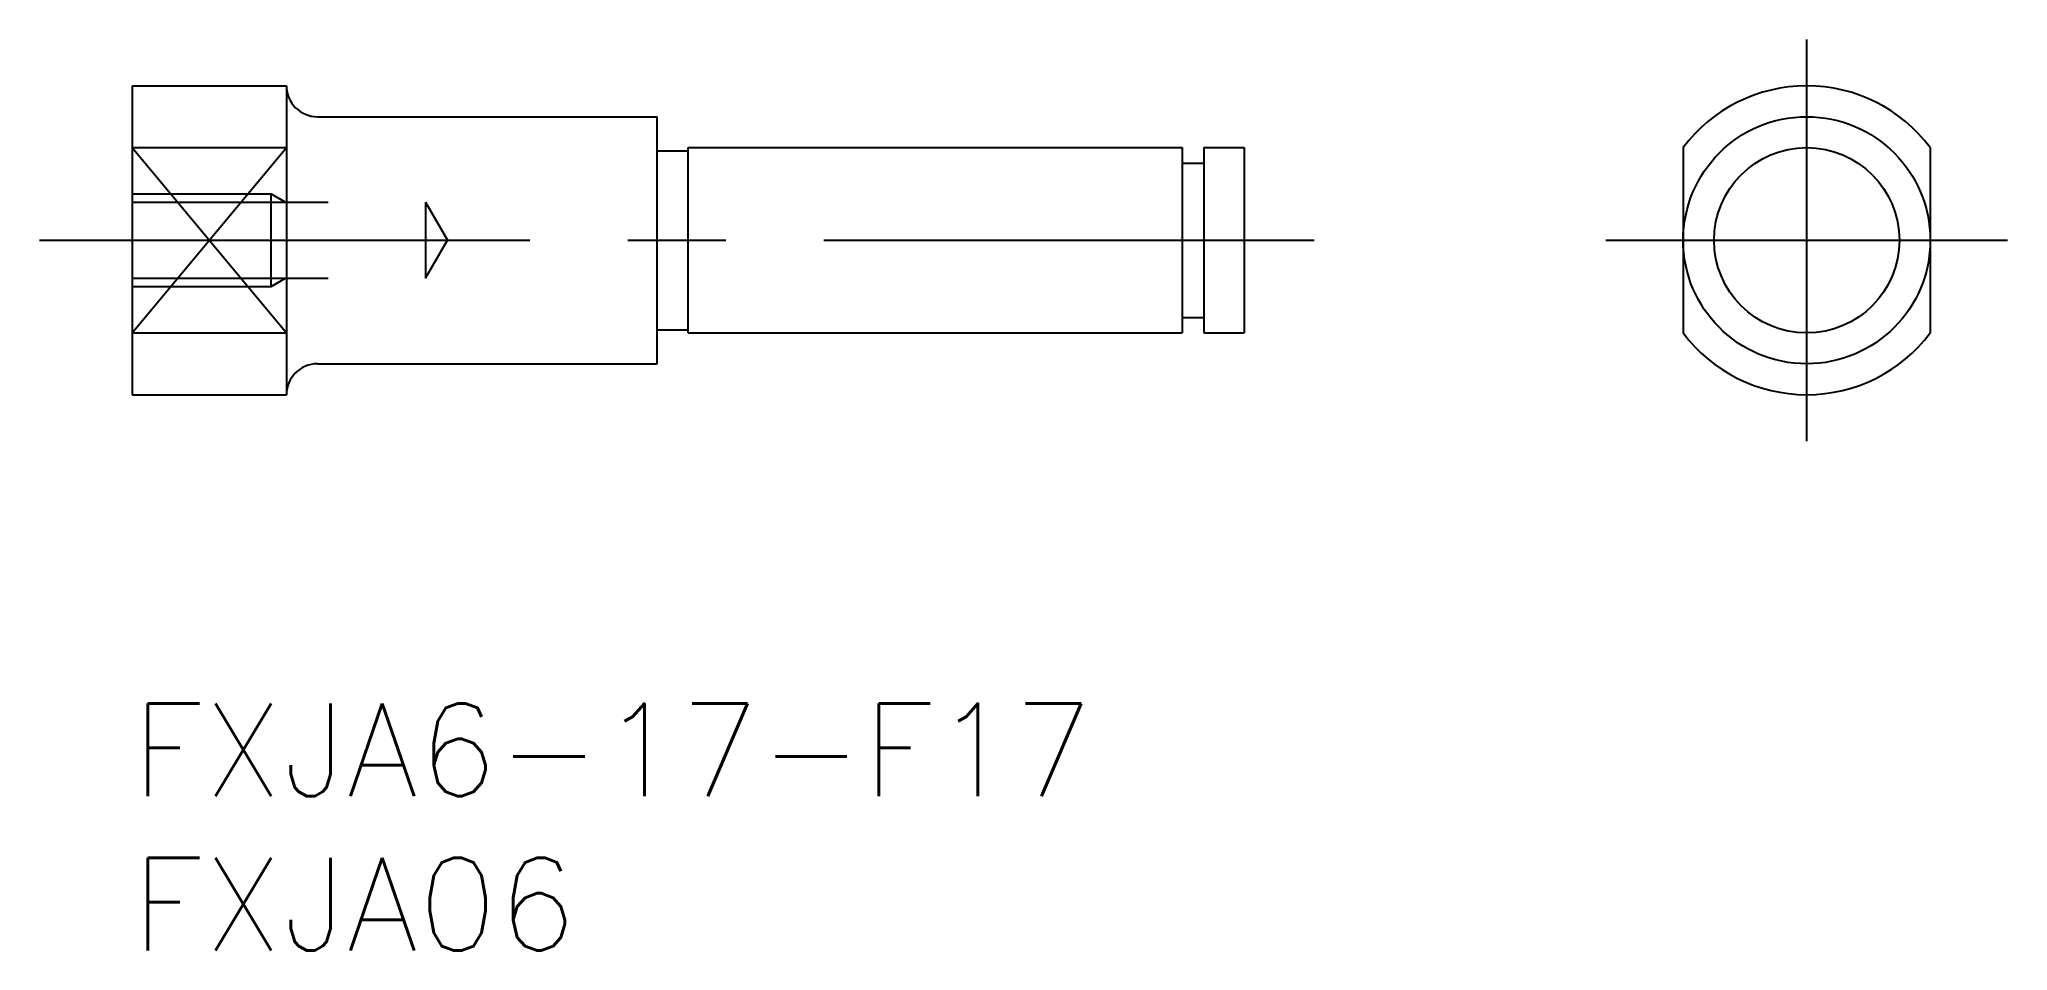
# Model space of a CAD drawing. Extents: x -3 to 60.7, y -8 to 21.5.
import ezdxf

# ---------------------------------------------------------------- set-up
doc = ezdxf.new("R2010")
doc.units = 0
doc.header["$LTSCALE"] = 0.5
doc.linetypes.add('CENTER', pattern=[50.8, 31.75, -6.35, 6.35, -6.35])
doc.linetypes.add('DASHED', pattern=[19.05, 12.7, -6.35])
for name, color, linetype in [('MSM_CENTER', 1, 'CENTER'), ('MSM_CONTINUOUS', 7, 'CONTINUOUS'), ('MSM_DASHED', 4, 'DASHED'), ('MSM_NARROW', 5, 'CONTINUOUS'), ('MSM_PART_NUMBER', 7, 'CONTINUOUS')]:
    doc.layers.add(name, color=color, linetype=linetype)
doc.styles.get("Standard").update_dxf_attribs({"font": 'txt.shx', "height": 3, "bigfont": 'bigfont.shx'})

# ---------------------------------------------------------------- blocks, each defined once
blk = doc.blocks.new('*U7')
at = {"layer": 'MSM_PART_NUMBER'}
blk.add_text('FXJA6-17-F17', height=3, dxfattribs=at).set_placement((0, -3))
blk = doc.blocks.new('*U8')
at = {"layer": 'MSM_PART_NUMBER'}
blk.add_text('FXJA06', height=3, dxfattribs=at).set_placement((0, -8))

msp = doc.modelspace()

# ---------------------------------------------------------------- linework, layer by layer
at = {"layer": 'MSM_CENTER'}
for p, q in [((54.216, 8.495), (54.216, 21.505)), ((-3, 15), (39.181, 15)), ((47.711, 15), (60.72, 15))]:
    msp.add_line(p, q, dxfattribs=at)
at = {"layer": 'MSM_CONTINUOUS'}
for p, q in [((0, 20), (5, 20)), ((0, 20), (0, 10)), ((5, 20), (5, 10)), ((6, 19), (17, 19)), ((17, 11), (17, 19)), ((0, 18), (5, 18)), ((17, 17.9), (18, 17.9)), ((18, 18), (34, 18)), ((18, 12), (18, 18)), ((34, 18), (34, 12)), ((34.7, 18), (36, 18)), ((34.7, 18), (34.7, 12)), ((36, 18), (36, 12)), ((50.216, 18), (50.216, 12)), ((58.216, 18), (58.216, 12)), ((34, 17.5), (34.7, 17.5)), ((34, 12.5), (34.7, 12.5)), ((0, 12), (5, 12)), ((17, 12.1), (18, 12.1)), ((18, 12), (34, 12)), ((34.7, 12), (36, 12)), ((6, 11), (17, 11)), ((0, 10), (5, 10))]:
    msp.add_line(p, q, dxfattribs=at)
for radius in [4, 3]:
    msp.add_circle((54.216, 15), radius, dxfattribs=at)
for centre, radius, start, end in [((6, 20), 1, 180, 270), ((54.216, 15), 5, 36.8699, 143.1301), ((54.216, 15), 5, 216.8699, 323.1301), ((6, 10), 1, 90, 180)]:
    msp.add_arc(centre, radius, start, end, dxfattribs=at)
at = {"layer": 'MSM_DASHED'}
for p, q in [((0, 16.5), (4.5, 16.5)), ((0, 16.23), (9.5, 16.23)), ((4.5, 16.5), (4.969, 16.23)), ((4.5, 13.5), (4.5, 16.5)), ((9.5, 16.23), (10.21, 15)), ((9.5, 16.23), (9.5, 13.771)), ((9.5, 13.771), (10.21, 15)), ((0, 13.771), (9.5, 13.771)), ((0, 13.5), (4.5, 13.5)), ((4.5, 13.5), (4.969, 13.771))]:
    msp.add_line(p, q, dxfattribs=at)
at = {"layer": 'MSM_NARROW'}
for p, q in [((0, 12), (5, 18)), ((0, 18), (5, 12))]:
    msp.add_line(p, q, dxfattribs=at)

# ---------------------------------------------------------------- block references
at = {"layer": 'MSM_CONTINUOUS'}
for name in ['*U7', '*U8']:
    msp.add_blockref(name, (0, 0), dxfattribs=at)

doc.saveas('drawing.dxf')
